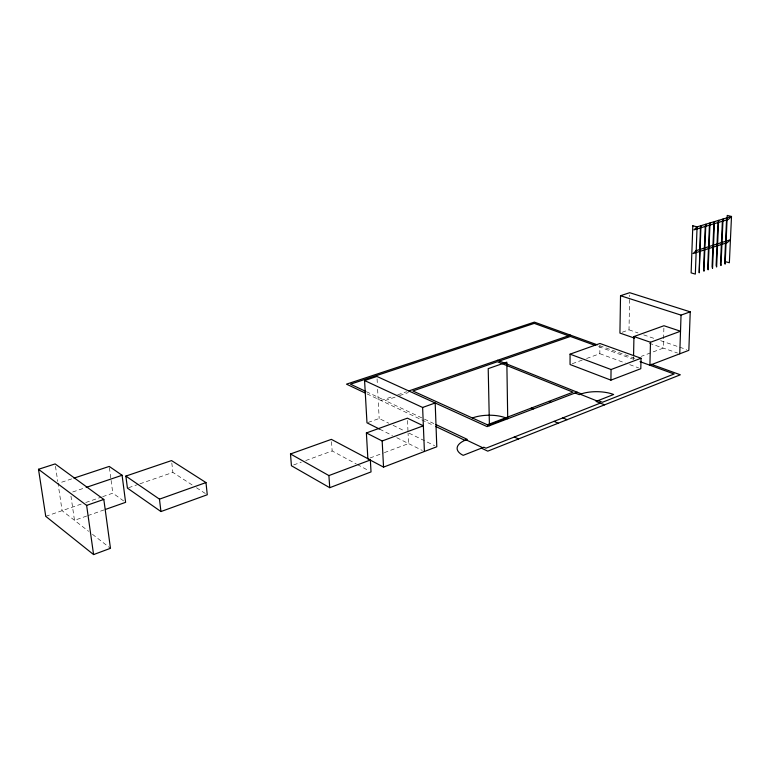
<?xml version="1.0" encoding="UTF-8"?>
<svg xmlns="http://www.w3.org/2000/svg" width="770" height="770" viewBox="0 0 770 770"><rect width="100%" height="100%" fill="white"/><g stroke="black" fill="none" stroke-linecap="round" stroke-linejoin="round"><path stroke-width="0.58" stroke-dasharray="3.85 2.89" d="M586.596 358.502L599.83 353.69L599.917 345.759M622.199 332.255L629.003 329.839L629.658 295.093M633.489 359.282L633.537 356.885M663.884 328.087L663.317 348.107L641.218 356.385M370.062 457.996L383.258 453.049M384.355 452.635L408.543 443.578L408.071 433.183M293.63 464.945L301.339 462.144M305.738 460.547L332.149 450.95L356.317 463.983M572.254 363.709L582.187 360.1M368.089 422.441L379.177 418.505L388.783 423.211M86.712 516.025L74.488 520.327L70.975 496.188M87.828 515.63L104.489 509.759M395.116 397.128L385.173 400.564L433.799 423.558M399.543 395.597L408.379 392.527M45.748 516.333L81.254 504.071M85.759 502.512L101.534 497.064M102.66 496.679L112.805 493.175L123.778 501.029M128.561 487.737L138.792 484.195M139.928 483.81L172.894 472.424L192.538 485.187M381.044 400.535L393.249 396.319M397.695 394.779L406.579 391.718M72.717 491.982L85.066 487.805M71.697 478.882L58.039 483.416L62.1 510.683L88.656 531.338M629.003 329.839L638.032 332.929M643.682 334.863L654.972 338.733M660.622 340.667L686.59 349.561M649.274 343.237L677.562 353.045M599.589 345.653L635.481 358.608M598.579 346.654L633.537 359.301M599.83 353.69L625.298 363.026M629.735 364.653L638.59 367.896M366.405 391.699L383.383 399.726M367.001 393.874L433.722 425.521M393.047 425.3L403.721 430.536M409.053 433.154L434.665 445.705M379.735 429.198L392.498 435.57M396.752 437.687L422.287 450.44M357.367 464.541L368.917 470.778M196.466 487.737L205.301 493.474M92.448 534.293L110.466 548.307M55.488 466.264L57.75 481.462M109.398 467.583L110.947 479.219M111.101 480.384L112.805 493.175M171.806 462.953L172.894 472.424M331.533 441.682L332.149 450.95M377.069 378.792L377.377 384.625M377.627 389.302L379.177 418.505M407.503 420.478L408.023 432.028"/><path stroke-width="1.16" d="M570.069 354.152L570.05 364.508L610.918 380.139L640.804 368.705L641.035 358.252L599.946 343.487L570.069 354.152L611.062 369.523L641.035 358.252M610.918 380.139L611.062 369.523M633.566 355.692L633.951 336.548L663.952 325.739L680.507 331.225L650.486 342.265L649.909 365.221L688.842 350.331L690.228 311.84L629.696 292.696L620.533 295.728L619.927 333.064L634.605 338.146M679.756 353.805L681.046 315.123L690.228 311.84M727.226 217.756L726.534 219.979L724.628 262.522L725.138 264.168L727.236 215.417L731.5 216.466L729.363 262.753L725.157 261.598M600.302 403.114L485.957 448.207L483.858 447.216L463.194 455.339A25.526 10.953 -1.3 0 1 466.1 439.853L482.655 447.688M488.401 425.261L506.708 418.283A24.63 10.203 -1.2 0 0 472.356 417.975M577.192 392.2L487.102 426.609L376.944 376.453L364.576 380.544L366.982 422.826L379.735 429.198M329.743 487.699L371.025 471.914L370.351 459.998L331.369 439.362L290.492 453.963L291.426 465.744L329.743 487.699L328.906 475.581L290.492 453.963M366.385 432.952L382.17 440.969L423.365 425.81L407.397 418.168L366.385 432.952L367.868 458.814L383.547 467.12L436.792 446.754L435.185 402.98L422.624 407.465L364.576 380.544M487.391 424.799L573.053 392.161L497.333 361.736L412.874 390.977L489.422 425.723L488.209 368.628L506.833 362.141L507.728 418.736L505.688 417.831M328.906 475.581L370.351 459.998M93.584 554.583L110.466 548.307L103.815 499.432L55.142 463.925L38.5 469.286L45.748 516.333L93.584 554.583L86.625 505.399L38.5 469.286M160.949 511.55L207.265 494.754L205.985 482.578L171.537 460.585L125.876 476.081L127.425 488.122L160.949 511.55L159.467 499.153L125.876 476.081M159.467 499.153L205.985 482.578M105.606 509.374L125.606 502.338L122.093 475.273L109.244 466.418L73.968 478.132M499.393 361.024L570.387 336.452L595.2 345.422M86.625 505.399L103.815 499.432M408.803 390.948L570.426 335.123M86.182 487.42L122.093 475.273M620.533 295.728L681.046 315.123M633.951 336.548L650.486 342.265M597.347 344.844L534.399 322.12L346.49 384.153L364.845 392.854M651.179 364.268L680.343 374.798L487.766 451.153L481.452 448.159M568.539 335.778L534.274 323.381L350.494 384.182L365.346 391.199M640.053 361.659L674.135 373.989L602.39 402.286L598.126 400.583M497.555 360.293L581.331 393.855L579.242 394.654L575.113 392.989M597.077 400.987L580.291 394.25A23.841 9.452 0.8 0 1 613.623 394.5L596.038 401.401L604.585 404.837M548.702 401.44L550.752 402.296M562.822 417.889L567.095 419.698M531.319 408.061L533.369 408.937M554.005 421.363L558.279 423.192M514.312 437.023L518.547 438.948M435.964 424.578L467.303 439.391L464.907 440.315L435.878 426.542M382.17 440.969L383.547 467.12M422.624 407.465L424.405 451.49M692.817 225.774L691.133 272.878L695.339 274.101L697.081 226.871L731.5 216.466L728.314 219.44L693.924 229.883L697.081 226.871L692.817 225.774M700.411 227.91L699.199 272.811L700.989 225.687L700.411 227.91M705.233 226.447L703.549 269.519L703.992 271.213L705.83 224.224L705.233 226.447M709.42 225.177L707.688 268.143L708.14 269.827L710.036 222.953L709.42 225.177M713.857 223.829L712.077 266.69L712.539 268.364L714.493 221.606L713.857 223.829M717.967 222.578L716.139 265.332L716.62 266.998L718.622 220.355L717.967 222.578M722.375 221.24L720.499 263.889L720.999 265.544L723.04 219.017L722.375 221.24M696.205 250.645L693.067 253.561L727.265 242.646L730.422 239.759L696.205 250.645"/></g></svg>
